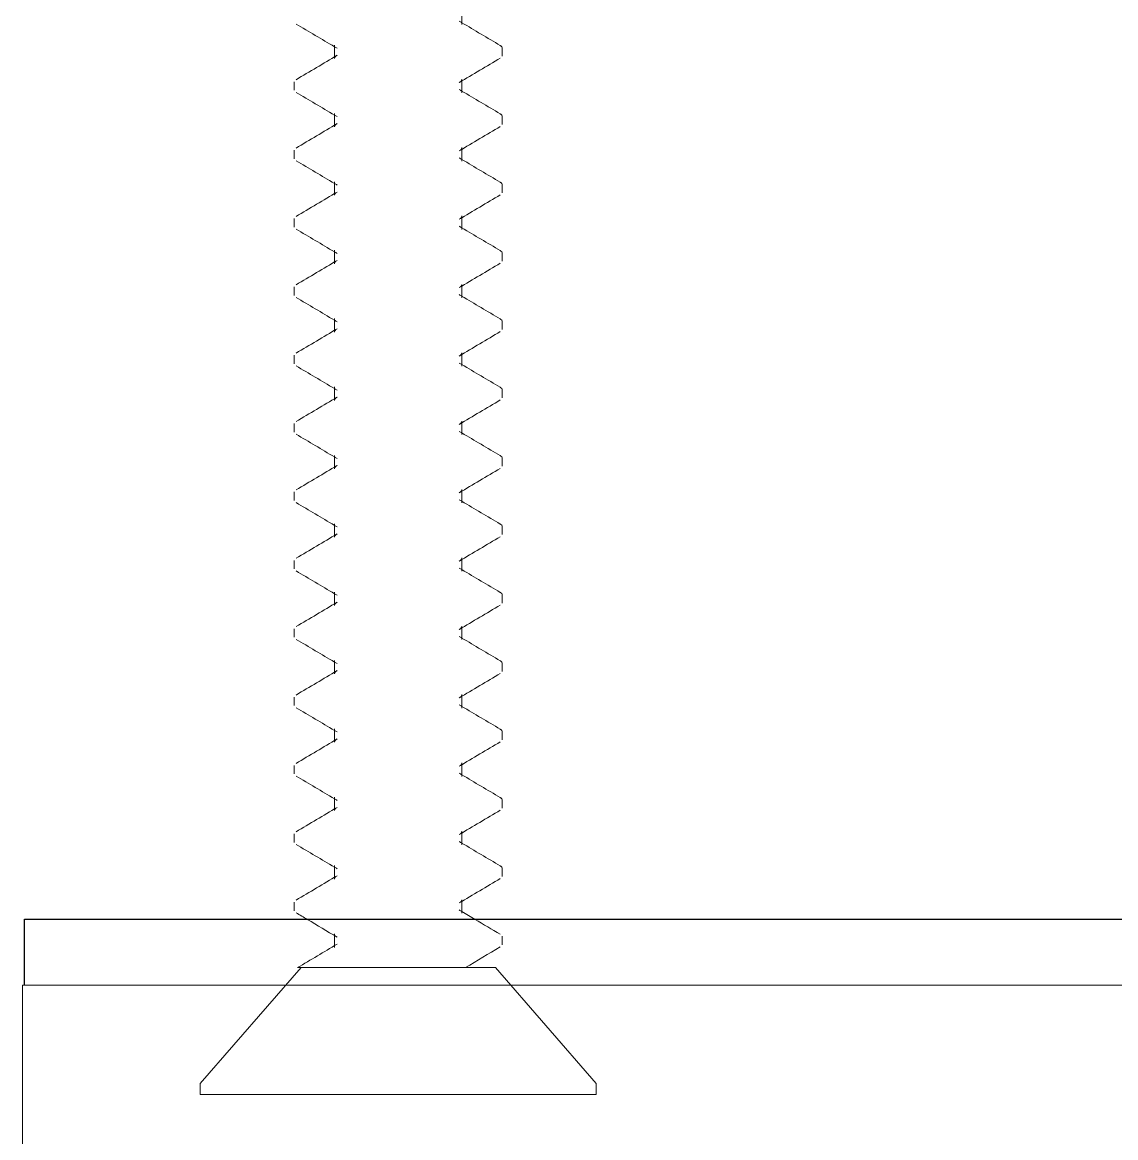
# Model space of a CAD drawing. Header units: inches. Extents: x 0.97 to 7.9, y 2.79 to 9.99.
# Drawn here: x 5.335 to 6.335, y 7.953 to 8.972 of the extents above; entities that cross this region are included whole.
import ezdxf

# ---------------------------------------------------------------- set-up
doc = ezdxf.new("R2010")
doc.units = ezdxf.units.IN
doc.header["$LTSCALE"] = 0.5
doc.header["$MEASUREMENT"] = 0
for name, color, linetype, lineweight in [('SHADE-BRACKET', 7, 'Continuous', 30), ('SHADE-BRACKET_SCREW', 7, 'Continuous', 5), ('SUB-BRACKET', 7, 'Continuous', 18)]:
    doc.layers.add(name, color=color, linetype=linetype, lineweight=lineweight)

# ---------------------------------------------------------------- blocks, each defined once
blk = doc.blocks.new('SHADE-BRACKET-SCREW-085598')
at = {"layer": 'SHADE-BRACKET_SCREW', "extrusion": (1, -2.22045e-16, 0)}
for p, q in [((3.5521, 2.3157, -2.1793), (3.5521, 2.328, -2.1793)), ((3.4355, 2.2844, -2.1793), (3.4355, 2.2967, -2.1793)), ((3.5888, 2.2867, -2.1793), (3.5888, 2.2945, -2.1793)), ((3.5521, 2.2532, -2.1793), (3.5521, 2.2655, -2.1793)), ((3.3988, 2.2632, -2.1793), (3.3988, 2.2554, -2.1793)), ((3.4355, 2.2219, -2.1793), (3.4355, 2.2342, -2.1793)), ((3.5888, 2.2242, -2.1793), (3.5888, 2.232, -2.1793)), ((3.5521, 2.1907, -2.1793), (3.5521, 2.203, -2.1793)), ((3.3988, 2.2007, -2.1793), (3.3988, 2.1929, -2.1793)), ((3.4355, 2.1594, -2.1793), (3.4355, 2.1717, -2.1793)), ((3.5888, 2.1617, -2.1793), (3.5888, 2.1695, -2.1793)), ((3.3988, 2.1382, -2.1793), (3.3988, 2.1304, -2.1793)), ((3.5521, 2.1282, -2.1793), (3.5521, 2.1405, -2.1793)), ((3.4355, 2.0969, -2.1793), (3.4355, 2.1092, -2.1793)), ((3.5888, 2.0992, -2.1793), (3.5888, 2.107, -2.1793)), ((3.3988, 2.0757, -2.1793), (3.3988, 2.0679, -2.1793)), ((3.5521, 2.0657, -2.1793), (3.5521, 2.078, -2.1793)), ((3.4355, 2.0344, -2.1793), (3.4355, 2.0467, -2.1793)), ((3.5888, 2.0367, -2.1793), (3.5888, 2.0445, -2.1793)), ((3.3988, 2.0132, -2.1793), (3.3988, 2.0054, -2.1793)), ((3.5521, 2.0032, -2.1793), (3.5521, 2.0155, -2.1793)), ((3.4355, 1.9719, -2.1793), (3.4355, 1.9842, -2.1793)), ((3.5888, 1.9742, -2.1793), (3.5888, 1.982, -2.1793)), ((3.3988, 1.9507, -2.1793), (3.3988, 1.9429, -2.1793)), ((3.5521, 1.9407, -2.1793), (3.5521, 1.953, -2.1793)), ((3.4355, 1.9094, -2.1793), (3.4355, 1.9217, -2.1793)), ((3.5888, 1.9117, -2.1793), (3.5888, 1.9195, -2.1793)), ((3.3988, 1.8882, -2.1793), (3.3988, 1.8804, -2.1793)), ((3.5521, 1.8782, -2.1793), (3.5521, 1.8905, -2.1793)), ((3.4355, 1.8469, -2.1793), (3.4355, 1.8592, -2.1793)), ((3.5888, 1.8492, -2.1793), (3.5888, 1.857, -2.1793)), ((3.3988, 1.8257, -2.1793), (3.3988, 1.8179, -2.1793)), ((3.5521, 1.8157, -2.1793), (3.5521, 1.828, -2.1793)), ((3.4355, 1.7844, -2.1793), (3.4355, 1.7967, -2.1793)), ((3.5888, 1.7867, -2.1793), (3.5888, 1.7945, -2.1793)), ((3.5521, 1.7532, -2.1793), (3.5521, 1.7655, -2.1793)), ((3.3988, 1.7632, -2.1793), (3.3988, 1.7554, -2.1793)), ((3.4355, 1.7219, -2.1793), (3.4355, 1.7342, -2.1793)), ((3.5888, 1.7242, -2.1793), (3.5888, 1.732, -2.1793)), ((3.5521, 1.6907, -2.1793), (3.5521, 1.703, -2.1793)), ((3.3988, 1.7007, -2.1793), (3.3988, 1.6929, -2.1793)), ((3.4355, 1.6594, -2.1793), (3.4355, 1.6717, -2.1793)), ((3.5888, 1.6617, -2.1793), (3.5888, 1.6695, -2.1793)), ((3.3988, 1.6382, -2.1793), (3.3988, 1.6304, -2.1793)), ((3.5521, 1.6282, -2.1793), (3.5521, 1.6405, -2.1793)), ((3.4355, 1.5969, -2.1793), (3.4355, 1.6092, -2.1793)), ((3.5888, 1.5992, -2.1793), (3.5888, 1.607, -2.1793)), ((3.3988, 1.5757, -2.1793), (3.3988, 1.5679, -2.1793)), ((3.5521, 1.5657, -2.1793), (3.5521, 1.578, -2.1793)), ((3.4355, 1.5344, -2.1793), (3.4355, 1.5467, -2.1793)), ((3.5888, 1.5367, -2.1793), (3.5888, 1.5445, -2.1793)), ((3.3988, 1.5132, -2.1793), (3.3988, 1.5054, -2.1793)), ((3.5521, 1.5032, -2.1793), (3.5521, 1.5155, -2.1793)), ((3.4355, 1.4719, -2.1793), (3.4355, 1.4842, -2.1793)), ((3.5888, 1.4742, -2.1793), (3.5888, 1.482, -2.1793)), ((3.3128, 1.3474, -2.1793), (3.405, 1.4534, -2.1793)), ((3.5827, 1.4534, -2.1793), (3.4021, 1.4534, -2.1793)), ((3.6748, 1.3474, -2.1793), (3.5827, 1.4534, -2.1793)), ((3.3128, 1.3374, -0.7264), (3.3128, 1.3474, -0.7264)), ((3.6748, 1.3374, -2.1793), (3.6748, 1.3474, -2.1793)), ((3.6748, 1.3374, -2.1793), (3.3128, 1.3374, -2.1793))]:
    blk.add_line(p, q, dxfattribs=at)
at = {"layer": 'SHADE-BRACKET_SCREW'}
for points in [[(3.4355, 2.2952, -2.1793), (3.4239, 2.3022, -2.1793), (3.4122, 2.3091, -2.1793), (3.4004, 2.316, -2.1793)], [(3.5497, 2.3186, -2.1793), (3.5505, 2.3181, -2.1793), (3.5513, 2.3177, -2.1793), (3.5521, 2.3172, -2.1793)], [(3.5521, 2.3172, -2.1793), (3.5637, 2.3102, -2.1793), (3.5755, 2.3033, -2.1793), (3.5872, 2.2964, -2.1793)], [(3.4379, 2.2938, -2.1793), (3.4371, 2.2943, -2.1793), (3.4363, 2.2947, -2.1793), (3.4355, 2.2952, -2.1793)], [(3.4004, 2.2651, -2.1793), (3.4129, 2.2725, -2.1793), (3.4255, 2.2799, -2.1793), (3.4379, 2.2874, -2.1793)], [(3.5872, 2.2848, -2.1793), (3.5747, 2.2774, -2.1793), (3.5622, 2.27, -2.1793), (3.5497, 2.2625, -2.1793)], [(3.4355, 2.2327, -2.1793), (3.4239, 2.2397, -2.1793), (3.4122, 2.2466, -2.1793), (3.4004, 2.2535, -2.1793)], [(3.5497, 2.2561, -2.1793), (3.5505, 2.2556, -2.1793), (3.5513, 2.2552, -2.1793), (3.5521, 2.2547, -2.1793)], [(3.5521, 2.2547, -2.1793), (3.5637, 2.2477, -2.1793), (3.5755, 2.2408, -2.1793), (3.5872, 2.2339, -2.1793)], [(3.4004, 2.2026, -2.1793), (3.4129, 2.21, -2.1793), (3.4255, 2.2174, -2.1793), (3.4379, 2.2249, -2.1793)], [(3.4379, 2.2313, -2.1793), (3.4371, 2.2318, -2.1793), (3.4363, 2.2322, -2.1793), (3.4355, 2.2327, -2.1793)], [(3.5872, 2.2223, -2.1793), (3.5747, 2.2149, -2.1793), (3.5622, 2.2075, -2.1793), (3.5497, 2.2, -2.1793)], [(3.5497, 2.1936, -2.1793), (3.5505, 2.1931, -2.1793), (3.5513, 2.1927, -2.1793), (3.5521, 2.1922, -2.1793)], [(3.4355, 2.1702, -2.1793), (3.4239, 2.1772, -2.1793), (3.4122, 2.1841, -2.1793), (3.4004, 2.191, -2.1793)], [(3.5521, 2.1922, -2.1793), (3.5637, 2.1852, -2.1793), (3.5755, 2.1783, -2.1793), (3.5872, 2.1714, -2.1793)], [(3.4004, 2.1401, -2.1793), (3.4129, 2.1475, -2.1793), (3.4255, 2.1549, -2.1793), (3.4379, 2.1624, -2.1793)], [(3.4379, 2.1688, -2.1793), (3.4371, 2.1693, -2.1793), (3.4363, 2.1697, -2.1793), (3.4355, 2.1702, -2.1793)], [(3.5872, 2.1598, -2.1793), (3.5747, 2.1524, -2.1793), (3.5622, 2.145, -2.1793), (3.5497, 2.1375, -2.1793)], [(3.5497, 2.1311, -2.1793), (3.5505, 2.1306, -2.1793), (3.5513, 2.1302, -2.1793), (3.5521, 2.1297, -2.1793)], [(3.4355, 2.1077, -2.1793), (3.4239, 2.1147, -2.1793), (3.4122, 2.1216, -2.1793), (3.4004, 2.1285, -2.1793)], [(3.5521, 2.1297, -2.1793), (3.5637, 2.1227, -2.1793), (3.5755, 2.1158, -2.1793), (3.5872, 2.1089, -2.1793)], [(3.4379, 2.1063, -2.1793), (3.4371, 2.1068, -2.1793), (3.4363, 2.1072, -2.1793), (3.4355, 2.1077, -2.1793)], [(3.4004, 2.0776, -2.1793), (3.4129, 2.085, -2.1793), (3.4255, 2.0924, -2.1793), (3.4379, 2.0999, -2.1793)], [(3.5872, 2.0973, -2.1793), (3.5747, 2.0899, -2.1793), (3.5622, 2.0825, -2.1793), (3.5497, 2.075, -2.1793)], [(3.4355, 2.0452, -2.1793), (3.4239, 2.0522, -2.1793), (3.4122, 2.0591, -2.1793), (3.4004, 2.066, -2.1793)], [(3.5497, 2.0686, -2.1793), (3.5505, 2.0681, -2.1793), (3.5513, 2.0677, -2.1793), (3.5521, 2.0672, -2.1793)], [(3.5521, 2.0672, -2.1793), (3.5637, 2.0602, -2.1793), (3.5755, 2.0533, -2.1793), (3.5872, 2.0464, -2.1793)], [(3.4379, 2.0438, -2.1793), (3.4371, 2.0443, -2.1793), (3.4363, 2.0447, -2.1793), (3.4355, 2.0452, -2.1793)], [(3.4004, 2.0151, -2.1793), (3.4129, 2.0225, -2.1793), (3.4255, 2.0299, -2.1793), (3.4379, 2.0374, -2.1793)], [(3.5872, 2.0348, -2.1793), (3.5747, 2.0274, -2.1793), (3.5622, 2.02, -2.1793), (3.5497, 2.0125, -2.1793)], [(3.4355, 1.9827, -2.1793), (3.4239, 1.9897, -2.1793), (3.4122, 1.9966, -2.1793), (3.4004, 2.0035, -2.1793)], [(3.5497, 2.0061, -2.1793), (3.5505, 2.0056, -2.1793), (3.5513, 2.0052, -2.1793), (3.5521, 2.0047, -2.1793)], [(3.5521, 2.0047, -2.1793), (3.5637, 1.9977, -2.1793), (3.5755, 1.9908, -2.1793), (3.5872, 1.9839, -2.1793)], [(3.4379, 1.9813, -2.1793), (3.4371, 1.9818, -2.1793), (3.4363, 1.9822, -2.1793), (3.4355, 1.9827, -2.1793)], [(3.4004, 1.9526, -2.1793), (3.4129, 1.96, -2.1793), (3.4255, 1.9674, -2.1793), (3.4379, 1.9749, -2.1793)], [(3.5872, 1.9723, -2.1793), (3.5747, 1.9649, -2.1793), (3.5622, 1.9575, -2.1793), (3.5497, 1.95, -2.1793)], [(3.4355, 1.9202, -2.1793), (3.4239, 1.9272, -2.1793), (3.4122, 1.9341, -2.1793), (3.4004, 1.941, -2.1793)], [(3.5497, 1.9436, -2.1793), (3.5505, 1.9431, -2.1793), (3.5513, 1.9427, -2.1793), (3.5521, 1.9422, -2.1793)], [(3.5521, 1.9422, -2.1793), (3.5637, 1.9352, -2.1793), (3.5755, 1.9283, -2.1793), (3.5872, 1.9214, -2.1793)], [(3.4379, 1.9188, -2.1793), (3.4371, 1.9193, -2.1793), (3.4363, 1.9197, -2.1793), (3.4355, 1.9202, -2.1793)], [(3.4004, 1.8901, -2.1793), (3.4129, 1.8975, -2.1793), (3.4255, 1.9049, -2.1793), (3.4379, 1.9124, -2.1793)], [(3.5872, 1.9098, -2.1793), (3.5747, 1.9024, -2.1793), (3.5622, 1.895, -2.1793), (3.5497, 1.8875, -2.1793)], [(3.4355, 1.8577, -2.1793), (3.4239, 1.8647, -2.1793), (3.4122, 1.8716, -2.1793), (3.4004, 1.8785, -2.1793)], [(3.5497, 1.8811, -2.1793), (3.5505, 1.8806, -2.1793), (3.5513, 1.8802, -2.1793), (3.5521, 1.8797, -2.1793)], [(3.5521, 1.8797, -2.1793), (3.5637, 1.8727, -2.1793), (3.5755, 1.8658, -2.1793), (3.5872, 1.8589, -2.1793)], [(3.4379, 1.8563, -2.1793), (3.4371, 1.8568, -2.1793), (3.4363, 1.8572, -2.1793), (3.4355, 1.8577, -2.1793)], [(3.4004, 1.8276, -2.1793), (3.4129, 1.835, -2.1793), (3.4255, 1.8424, -2.1793), (3.4379, 1.8499, -2.1793)], [(3.5872, 1.8473, -2.1793), (3.5747, 1.8399, -2.1793), (3.5622, 1.8325, -2.1793), (3.5497, 1.825, -2.1793)], [(3.4355, 1.7952, -2.1793), (3.4239, 1.8022, -2.1793), (3.4122, 1.8091, -2.1793), (3.4004, 1.816, -2.1793)], [(3.5497, 1.8186, -2.1793), (3.5505, 1.8181, -2.1793), (3.5513, 1.8177, -2.1793), (3.5521, 1.8172, -2.1793)], [(3.5521, 1.8172, -2.1793), (3.5637, 1.8102, -2.1793), (3.5755, 1.8033, -2.1793), (3.5872, 1.7964, -2.1793)], [(3.4379, 1.7938, -2.1793), (3.4371, 1.7943, -2.1793), (3.4363, 1.7947, -2.1793), (3.4355, 1.7952, -2.1793)], [(3.4004, 1.7651, -2.1793), (3.4129, 1.7725, -2.1793), (3.4255, 1.7799, -2.1793), (3.4379, 1.7874, -2.1793)], [(3.5872, 1.7848, -2.1793), (3.5747, 1.7774, -2.1793), (3.5622, 1.77, -2.1793), (3.5497, 1.7625, -2.1793)], [(3.5497, 1.7561, -2.1793), (3.5505, 1.7556, -2.1793), (3.5513, 1.7552, -2.1793), (3.5521, 1.7547, -2.1793)], [(3.5521, 1.7547, -2.1793), (3.5637, 1.7477, -2.1793), (3.5755, 1.7408, -2.1793), (3.5872, 1.7339, -2.1793)], [(3.4355, 1.7327, -2.1793), (3.4239, 1.7397, -2.1793), (3.4122, 1.7466, -2.1793), (3.4004, 1.7535, -2.1793)], [(3.4004, 1.7026, -2.1793), (3.4129, 1.71, -2.1793), (3.4255, 1.7174, -2.1793), (3.4379, 1.7249, -2.1793)], [(3.4379, 1.7313, -2.1793), (3.4371, 1.7318, -2.1793), (3.4363, 1.7322, -2.1793), (3.4355, 1.7327, -2.1793)], [(3.5872, 1.7223, -2.1793), (3.5747, 1.7149, -2.1793), (3.5622, 1.7075, -2.1793), (3.5497, 1.7, -2.1793)], [(3.5497, 1.6936, -2.1793), (3.5505, 1.6931, -2.1793), (3.5513, 1.6927, -2.1793), (3.5521, 1.6922, -2.1793)], [(3.4355, 1.6702, -2.1793), (3.4239, 1.6772, -2.1793), (3.4122, 1.6841, -2.1793), (3.4004, 1.691, -2.1793)], [(3.5521, 1.6922, -2.1793), (3.5637, 1.6852, -2.1793), (3.5755, 1.6783, -2.1793), (3.5872, 1.6714, -2.1793)], [(3.4004, 1.6401, -2.1793), (3.4129, 1.6475, -2.1793), (3.4255, 1.6549, -2.1793), (3.4379, 1.6624, -2.1793)], [(3.4379, 1.6688, -2.1793), (3.4371, 1.6693, -2.1793), (3.4363, 1.6697, -2.1793), (3.4355, 1.6702, -2.1793)], [(3.5872, 1.6598, -2.1793), (3.5747, 1.6524, -2.1793), (3.5622, 1.645, -2.1793), (3.5497, 1.6375, -2.1793)], [(3.4355, 1.6077, -2.1793), (3.4239, 1.6147, -2.1793), (3.4122, 1.6216, -2.1793), (3.4004, 1.6285, -2.1793)], [(3.5497, 1.6311, -2.1793), (3.5505, 1.6306, -2.1793), (3.5513, 1.6302, -2.1793), (3.5521, 1.6297, -2.1793)], [(3.5521, 1.6297, -2.1793), (3.5637, 1.6227, -2.1793), (3.5755, 1.6158, -2.1793), (3.5872, 1.6089, -2.1793)], [(3.4379, 1.6063, -2.1793), (3.4371, 1.6068, -2.1793), (3.4363, 1.6072, -2.1793), (3.4355, 1.6077, -2.1793)], [(3.4004, 1.5776, -2.1793), (3.4129, 1.585, -2.1793), (3.4255, 1.5924, -2.1793), (3.4379, 1.5999, -2.1793)], [(3.5872, 1.5973, -2.1793), (3.5747, 1.5899, -2.1793), (3.5622, 1.5825, -2.1793), (3.5497, 1.575, -2.1793)], [(3.4355, 1.5452, -2.1793), (3.4239, 1.5522, -2.1793), (3.4122, 1.5591, -2.1793), (3.4004, 1.566, -2.1793)], [(3.5497, 1.5686, -2.1793), (3.5505, 1.5681, -2.1793), (3.5513, 1.5677, -2.1793), (3.5521, 1.5672, -2.1793)], [(3.5521, 1.5672, -2.1793), (3.5637, 1.5602, -2.1793), (3.5755, 1.5533, -2.1793), (3.5872, 1.5464, -2.1793)], [(3.4379, 1.5438, -2.1793), (3.4371, 1.5443, -2.1793), (3.4363, 1.5447, -2.1793), (3.4355, 1.5452, -2.1793)], [(3.4004, 1.5151, -2.1793), (3.4129, 1.5225, -2.1793), (3.4255, 1.5299, -2.1793), (3.4379, 1.5374, -2.1793)], [(3.5872, 1.5348, -2.1793), (3.5747, 1.5274, -2.1793), (3.5622, 1.52, -2.1793), (3.5497, 1.5125, -2.1793)], [(3.4107, 1.4974, -2.1793), (3.4073, 1.4995, -2.1793), (3.4039, 1.5015, -2.1793), (3.4004, 1.5035, -2.1793)], [(3.5497, 1.5061, -2.1793), (3.5505, 1.5056, -2.1793), (3.5513, 1.5052, -2.1793), (3.5521, 1.5047, -2.1793)], [(3.5521, 1.5047, -2.1793), (3.5561, 1.5023, -2.1793), (3.5602, 1.4998, -2.1793), (3.5642, 1.4974, -2.1793)], [(3.4379, 1.4813, -2.1793), (3.4289, 1.4867, -2.1793), (3.4198, 1.4921, -2.1793), (3.4107, 1.4974, -2.1793)], [(3.5642, 1.4974, -2.1793), (3.5719, 1.4929, -2.1793), (3.5795, 1.4884, -2.1793), (3.5872, 1.4839, -2.1793)], [(3.4018, 1.4534, -2.1793), (3.4139, 1.4605, -2.1793), (3.4259, 1.4676, -2.1793), (3.4379, 1.4749, -2.1793)], [(3.5872, 1.4723, -2.1793), (3.5766, 1.466, -2.1793), (3.566, 1.4598, -2.1793), (3.5554, 1.4534, -2.1793)], [(3.4018, 1.4534, -2.1793), (3.4018, 1.4534, -2.1793), (3.4019, 1.4534, -2.1793), (3.4021, 1.4534, -2.1793)]]:
    blk.add_open_spline(points, degree=3, dxfattribs=at)
for points, knots in [([(3.5872, 2.2964, -2.1793), (3.5874, 2.2963, -2.1793), (3.5876, 2.2961, -2.1793), (3.5884, 2.2955, -2.1793), (3.5888, 2.295, -2.1793), (3.5888, 2.2945, -2.1793)], [-0.04485565, -0.04485565, -0.04485565, -0.04485565, -0.03658693, -0.03658693, 0, 0, 0, 0]), ([(3.4355, 2.2844, -2.1793), (3.4355, 2.2849, -2.1793), (3.4357, 2.2855, -2.1793), (3.4366, 2.2864, -2.1793), (3.4372, 2.2869, -2.1793), (3.4379, 2.2874, -2.1793)], [0, 0, 0, 0, 0.02262006, 0.02262006, 0.04305702, 0.04305702, 0.04305702, 0.04305702]), ([(3.5521, 2.2655, -2.1793), (3.5521, 2.2649, -2.1793), (3.5519, 2.2644, -2.1793), (3.551, 2.2634, -2.1793), (3.5505, 2.263, -2.1793), (3.5497, 2.2625, -2.1793)], [0, 0, 0, 0, 0.02262006, 0.02262006, 0.04305702, 0.04305702, 0.04305702, 0.04305702]), ([(3.5872, 2.2339, -2.1793), (3.5874, 2.2338, -2.1793), (3.5876, 2.2336, -2.1793), (3.5884, 2.233, -2.1793), (3.5888, 2.2325, -2.1793), (3.5888, 2.232, -2.1793)], [-0.04485565, -0.04485565, -0.04485565, -0.04485565, -0.03658693, -0.03658693, 0, 0, 0, 0]), ([(3.4355, 2.2219, -2.1793), (3.4355, 2.2224, -2.1793), (3.4357, 2.223, -2.1793), (3.4366, 2.2239, -2.1793), (3.4372, 2.2244, -2.1793), (3.4379, 2.2249, -2.1793)], [0, 0, 0, 0, 0.02262006, 0.02262006, 0.04305702, 0.04305702, 0.04305702, 0.04305702]), ([(3.5521, 2.203, -2.1793), (3.5521, 2.2024, -2.1793), (3.5519, 2.2019, -2.1793), (3.551, 2.2009, -2.1793), (3.5505, 2.2005, -2.1793), (3.5497, 2.2, -2.1793)], [0, 0, 0, 0, 0.02262006, 0.02262006, 0.04305702, 0.04305702, 0.04305702, 0.04305702]), ([(3.4355, 2.1594, -2.1793), (3.4355, 2.1599, -2.1793), (3.4357, 2.1605, -2.1793), (3.4366, 2.1614, -2.1793), (3.4372, 2.1619, -2.1793), (3.4379, 2.1624, -2.1793)], [0, 0, 0, 0, 0.02262006, 0.02262006, 0.04305702, 0.04305702, 0.04305702, 0.04305702]), ([(3.5872, 2.1714, -2.1793), (3.5874, 2.1713, -2.1793), (3.5876, 2.1711, -2.1793), (3.5884, 2.1705, -2.1793), (3.5888, 2.17, -2.1793), (3.5888, 2.1695, -2.1793)], [-0.04485565, -0.04485565, -0.04485565, -0.04485565, -0.03658693, -0.03658693, 0, 0, 0, 0]), ([(3.5521, 2.1405, -2.1793), (3.5521, 2.1399, -2.1793), (3.5519, 2.1394, -2.1793), (3.551, 2.1384, -2.1793), (3.5505, 2.138, -2.1793), (3.5497, 2.1375, -2.1793)], [0, 0, 0, 0, 0.02262006, 0.02262006, 0.04305702, 0.04305702, 0.04305702, 0.04305702]), ([(3.5872, 2.1089, -2.1793), (3.5874, 2.1088, -2.1793), (3.5876, 2.1086, -2.1793), (3.5884, 2.108, -2.1793), (3.5888, 2.1075, -2.1793), (3.5888, 2.107, -2.1793)], [-0.04485565, -0.04485565, -0.04485565, -0.04485565, -0.03658693, -0.03658693, 0, 0, 0, 0]), ([(3.4355, 2.0969, -2.1793), (3.4355, 2.0974, -2.1793), (3.4357, 2.098, -2.1793), (3.4366, 2.0989, -2.1793), (3.4372, 2.0994, -2.1793), (3.4379, 2.0999, -2.1793)], [0, 0, 0, 0, 0.02262006, 0.02262006, 0.04305702, 0.04305702, 0.04305702, 0.04305702]), ([(3.5521, 2.078, -2.1793), (3.5521, 2.0774, -2.1793), (3.5519, 2.0769, -2.1793), (3.551, 2.0759, -2.1793), (3.5505, 2.0755, -2.1793), (3.5497, 2.075, -2.1793)], [0, 0, 0, 0, 0.02262006, 0.02262006, 0.04305702, 0.04305702, 0.04305702, 0.04305702]), ([(3.5872, 2.0464, -2.1793), (3.5874, 2.0463, -2.1793), (3.5876, 2.0461, -2.1793), (3.5884, 2.0455, -2.1793), (3.5888, 2.045, -2.1793), (3.5888, 2.0445, -2.1793)], [-0.04485565, -0.04485565, -0.04485565, -0.04485565, -0.03658693, -0.03658693, 0, 0, 0, 0]), ([(3.4355, 2.0344, -2.1793), (3.4355, 2.0349, -2.1793), (3.4357, 2.0355, -2.1793), (3.4366, 2.0364, -2.1793), (3.4372, 2.0369, -2.1793), (3.4379, 2.0374, -2.1793)], [0, 0, 0, 0, 0.02262006, 0.02262006, 0.04305702, 0.04305702, 0.04305702, 0.04305702]), ([(3.5521, 2.0155, -2.1793), (3.5521, 2.0149, -2.1793), (3.5519, 2.0144, -2.1793), (3.551, 2.0134, -2.1793), (3.5505, 2.013, -2.1793), (3.5497, 2.0125, -2.1793)], [0, 0, 0, 0, 0.02262006, 0.02262006, 0.04305702, 0.04305702, 0.04305702, 0.04305702]), ([(3.5872, 1.9839, -2.1793), (3.5874, 1.9838, -2.1793), (3.5876, 1.9836, -2.1793), (3.5884, 1.983, -2.1793), (3.5888, 1.9825, -2.1793), (3.5888, 1.982, -2.1793)], [-0.04485565, -0.04485565, -0.04485565, -0.04485565, -0.03658693, -0.03658693, 0, 0, 0, 0]), ([(3.4355, 1.9719, -2.1793), (3.4355, 1.9724, -2.1793), (3.4357, 1.973, -2.1793), (3.4366, 1.9739, -2.1793), (3.4372, 1.9744, -2.1793), (3.4379, 1.9749, -2.1793)], [0, 0, 0, 0, 0.02262006, 0.02262006, 0.04305702, 0.04305702, 0.04305702, 0.04305702]), ([(3.5521, 1.953, -2.1793), (3.5521, 1.9524, -2.1793), (3.5519, 1.9519, -2.1793), (3.551, 1.9509, -2.1793), (3.5505, 1.9505, -2.1793), (3.5497, 1.95, -2.1793)], [0, 0, 0, 0, 0.02262006, 0.02262006, 0.04305702, 0.04305702, 0.04305702, 0.04305702]), ([(3.5872, 1.9214, -2.1793), (3.5874, 1.9213, -2.1793), (3.5876, 1.9211, -2.1793), (3.5884, 1.9205, -2.1793), (3.5888, 1.92, -2.1793), (3.5888, 1.9195, -2.1793)], [-0.04485565, -0.04485565, -0.04485565, -0.04485565, -0.03658693, -0.03658693, 0, 0, 0, 0]), ([(3.4355, 1.9094, -2.1793), (3.4355, 1.9099, -2.1793), (3.4357, 1.9105, -2.1793), (3.4366, 1.9114, -2.1793), (3.4372, 1.9119, -2.1793), (3.4379, 1.9124, -2.1793)], [0, 0, 0, 0, 0.02262006, 0.02262006, 0.04305702, 0.04305702, 0.04305702, 0.04305702]), ([(3.5521, 1.8905, -2.1793), (3.5521, 1.8899, -2.1793), (3.5519, 1.8894, -2.1793), (3.551, 1.8884, -2.1793), (3.5505, 1.888, -2.1793), (3.5497, 1.8875, -2.1793)], [0, 0, 0, 0, 0.02262006, 0.02262006, 0.04305702, 0.04305702, 0.04305702, 0.04305702]), ([(3.5872, 1.8589, -2.1793), (3.5874, 1.8588, -2.1793), (3.5876, 1.8586, -2.1793), (3.5884, 1.858, -2.1793), (3.5888, 1.8575, -2.1793), (3.5888, 1.857, -2.1793)], [-0.04485565, -0.04485565, -0.04485565, -0.04485565, -0.03658693, -0.03658693, 0, 0, 0, 0]), ([(3.4355, 1.8469, -2.1793), (3.4355, 1.8474, -2.1793), (3.4357, 1.848, -2.1793), (3.4366, 1.8489, -2.1793), (3.4372, 1.8494, -2.1793), (3.4379, 1.8499, -2.1793)], [0, 0, 0, 0, 0.02262006, 0.02262006, 0.04305702, 0.04305702, 0.04305702, 0.04305702]), ([(3.5521, 1.828, -2.1793), (3.5521, 1.8274, -2.1793), (3.5519, 1.8269, -2.1793), (3.551, 1.8259, -2.1793), (3.5505, 1.8255, -2.1793), (3.5497, 1.825, -2.1793)], [0, 0, 0, 0, 0.02262006, 0.02262006, 0.04305702, 0.04305702, 0.04305702, 0.04305702]), ([(3.5872, 1.7964, -2.1793), (3.5874, 1.7963, -2.1793), (3.5876, 1.7961, -2.1793), (3.5884, 1.7955, -2.1793), (3.5888, 1.795, -2.1793), (3.5888, 1.7945, -2.1793)], [-0.04485565, -0.04485565, -0.04485565, -0.04485565, -0.03658693, -0.03658693, 0, 0, 0, 0]), ([(3.4355, 1.7844, -2.1793), (3.4355, 1.7849, -2.1793), (3.4357, 1.7855, -2.1793), (3.4366, 1.7864, -2.1793), (3.4372, 1.7869, -2.1793), (3.4379, 1.7874, -2.1793)], [0, 0, 0, 0, 0.02262006, 0.02262006, 0.04305702, 0.04305702, 0.04305702, 0.04305702]), ([(3.5521, 1.7655, -2.1793), (3.5521, 1.7649, -2.1793), (3.5519, 1.7644, -2.1793), (3.551, 1.7634, -2.1793), (3.5505, 1.763, -2.1793), (3.5497, 1.7625, -2.1793)], [0, 0, 0, 0, 0.02262006, 0.02262006, 0.04305702, 0.04305702, 0.04305702, 0.04305702]), ([(3.5872, 1.7339, -2.1793), (3.5874, 1.7338, -2.1793), (3.5876, 1.7336, -2.1793), (3.5884, 1.733, -2.1793), (3.5888, 1.7325, -2.1793), (3.5888, 1.732, -2.1793)], [-0.04485565, -0.04485565, -0.04485565, -0.04485565, -0.03658693, -0.03658693, 0, 0, 0, 0]), ([(3.4355, 1.7219, -2.1793), (3.4355, 1.7224, -2.1793), (3.4357, 1.723, -2.1793), (3.4366, 1.7239, -2.1793), (3.4372, 1.7244, -2.1793), (3.4379, 1.7249, -2.1793)], [0, 0, 0, 0, 0.02262006, 0.02262006, 0.04305702, 0.04305702, 0.04305702, 0.04305702]), ([(3.5521, 1.703, -2.1793), (3.5521, 1.7024, -2.1793), (3.5519, 1.7019, -2.1793), (3.551, 1.7009, -2.1793), (3.5505, 1.7005, -2.1793), (3.5497, 1.7, -2.1793)], [0, 0, 0, 0, 0.02262006, 0.02262006, 0.04305702, 0.04305702, 0.04305702, 0.04305702]), ([(3.4355, 1.6594, -2.1793), (3.4355, 1.6599, -2.1793), (3.4357, 1.6605, -2.1793), (3.4366, 1.6614, -2.1793), (3.4372, 1.6619, -2.1793), (3.4379, 1.6624, -2.1793)], [0, 0, 0, 0, 0.02262006, 0.02262006, 0.04305702, 0.04305702, 0.04305702, 0.04305702]), ([(3.5872, 1.6714, -2.1793), (3.5874, 1.6713, -2.1793), (3.5876, 1.6711, -2.1793), (3.5884, 1.6705, -2.1793), (3.5888, 1.67, -2.1793), (3.5888, 1.6695, -2.1793)], [-0.04485565, -0.04485565, -0.04485565, -0.04485565, -0.03658693, -0.03658693, 0, 0, 0, 0]), ([(3.5521, 1.6405, -2.1793), (3.5521, 1.6399, -2.1793), (3.5519, 1.6394, -2.1793), (3.551, 1.6384, -2.1793), (3.5505, 1.638, -2.1793), (3.5497, 1.6375, -2.1793)], [0, 0, 0, 0, 0.02262006, 0.02262006, 0.04305702, 0.04305702, 0.04305702, 0.04305702]), ([(3.5872, 1.6089, -2.1793), (3.5874, 1.6088, -2.1793), (3.5876, 1.6086, -2.1793), (3.5884, 1.608, -2.1793), (3.5888, 1.6075, -2.1793), (3.5888, 1.607, -2.1793)], [-0.04485565, -0.04485565, -0.04485565, -0.04485565, -0.03658693, -0.03658693, 0, 0, 0, 0]), ([(3.4355, 1.5969, -2.1793), (3.4355, 1.5974, -2.1793), (3.4357, 1.598, -2.1793), (3.4366, 1.5989, -2.1793), (3.4372, 1.5994, -2.1793), (3.4379, 1.5999, -2.1793)], [0, 0, 0, 0, 0.02262006, 0.02262006, 0.04305702, 0.04305702, 0.04305702, 0.04305702]), ([(3.5521, 1.578, -2.1793), (3.5521, 1.5774, -2.1793), (3.5519, 1.5769, -2.1793), (3.551, 1.5759, -2.1793), (3.5505, 1.5755, -2.1793), (3.5497, 1.575, -2.1793)], [0, 0, 0, 0, 0.02262006, 0.02262006, 0.04305702, 0.04305702, 0.04305702, 0.04305702]), ([(3.5872, 1.5464, -2.1793), (3.5874, 1.5463, -2.1793), (3.5876, 1.5461, -2.1793), (3.5884, 1.5455, -2.1793), (3.5888, 1.545, -2.1793), (3.5888, 1.5445, -2.1793)], [-0.04485565, -0.04485565, -0.04485565, -0.04485565, -0.03658693, -0.03658693, 0, 0, 0, 0]), ([(3.4355, 1.5344, -2.1793), (3.4355, 1.5349, -2.1793), (3.4357, 1.5355, -2.1793), (3.4366, 1.5364, -2.1793), (3.4372, 1.5369, -2.1793), (3.4379, 1.5374, -2.1793)], [0, 0, 0, 0, 0.02262006, 0.02262006, 0.04305702, 0.04305702, 0.04305702, 0.04305702]), ([(3.5521, 1.5155, -2.1793), (3.5521, 1.5149, -2.1793), (3.5519, 1.5144, -2.1793), (3.551, 1.5134, -2.1793), (3.5505, 1.513, -2.1793), (3.5497, 1.5125, -2.1793)], [0, 0, 0, 0, 0.02262006, 0.02262006, 0.04305702, 0.04305702, 0.04305702, 0.04305702])]:
    blk.add_open_spline(points, degree=3, knots=knots, dxfattribs=at)
blk = doc.blocks.new('SHADE-BRACKET-085598')
at = {"layer": 'SHADE-BRACKET'}
for p, q in [((3.1521, 1.4374, -0.7264), (3.1521, 1.4978, -0.7264)), ((3.1521, 1.4978, -0.7264), (5.1481, 1.4978, -0.7264))]:
    blk.add_line(p, q, dxfattribs=at)
blk = doc.blocks.new('FOOT-COVER-085598')
at = {"layer": 'SUB-BRACKET', "extrusion": (1, -2.22045e-16, 0)}
for p, q in [((5.1501, 1.4374, -0.7264), (3.1501, 1.4374, -0.7264)), ((3.1501, 1.4374, -0.7264), (3.1501, 1.2374, -0.7264))]:
    blk.add_line(p, q, dxfattribs=at)
blk = doc.blocks.new('ROLL-085598')
at = {"layer": 'SHADE-BRACKET'}
blk.add_blockref('SHADE-BRACKET-085598', (0, 0), dxfattribs=at)
at = {"layer": 'SUB-BRACKET'}
blk.add_blockref('FOOT-COVER-085598', (0, 0), dxfattribs=at)
blk = doc.blocks.new('SYSTEM-085598')
at = {"layer": 'SHADE-BRACKET'}
blk.add_blockref('ROLL-085598', (0, 0), dxfattribs=at)
at = {"layer": 'SHADE-BRACKET_SCREW'}
blk.add_blockref('SHADE-BRACKET-SCREW-085598', (0, 0), dxfattribs=at)

msp = doc.modelspace()

# ---------------------------------------------------------------- block references
at = {"layer": 'SHADE-BRACKET'}
msp.add_blockref('SYSTEM-085598', (2.1847, 6.6547, 0.7264), dxfattribs=at)

doc.saveas('drawing.dxf')
